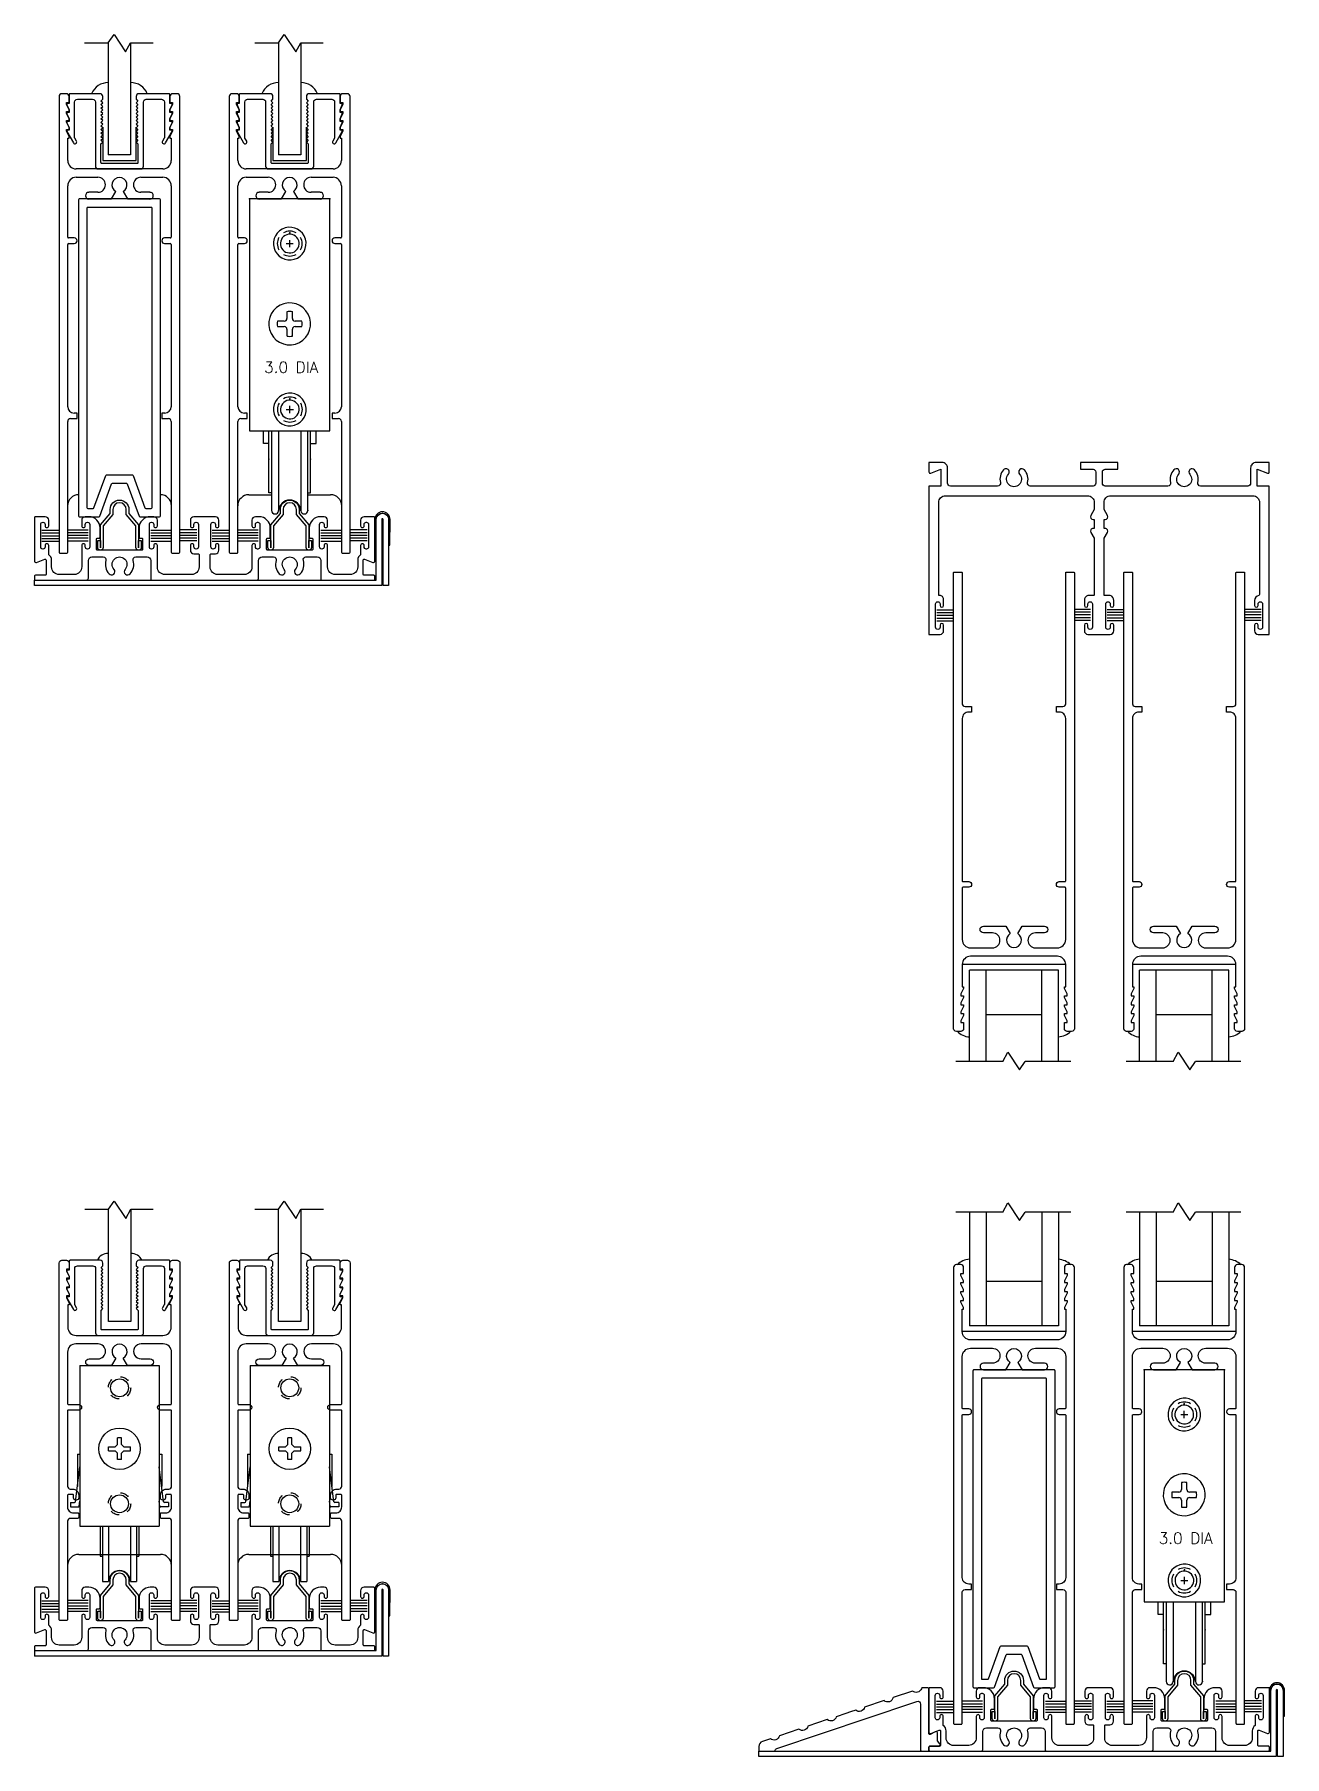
# Model space of a CAD drawing. Extents: x -31.7 to 55.9, y -31.6 to 29.
# Drawn here: x 8.81 to 22.83, y 9.65 to 28.96 of the extents above; entities that cross this region are included whole.
import ezdxf
from ezdxf.enums import TextEntityAlignment as Align

# ---------------------------------------------------------------- set-up
doc = ezdxf.new("R2010")
doc.units = 0
doc.header["$LTSCALE"] = 0.25
doc.header["$MEASUREMENT"] = 0
doc.linetypes.add('HIDDEN', pattern=[0.375, 0.25, -0.125])
doc.layers.get('0').update_dxf_attribs({"linetype": 'CONTINUOUS'})
for name, color, linetype in [('00', 7, 'CONTINUOUS'), ('FRAME', 1, 'CONTINUOUS'), ('GLASS', 7, 'CONTINUOUS'), ('GLASS-VINYL', 7, 'CONTINUOUS'), ('HEM COVER', 4, 'CONTINUOUS'), ('MISC', 7, 'CONTINUOUS'), ('RISER', 7, 'CONTINUOUS'), ('SASH', 5, 'CONTINUOUS'), ('SEAL', 7, 'CONTINUOUS'), ('SILL-PAN', 7, 'CONTINUOUS'), ('TEXT', 7, 'CONTINUOUS'), ('TRACK', 7, 'CONTINUOUS'), ('VENT', 5, 'CONTINUOUS')]:
    doc.layers.add(name, color=color, linetype=linetype)
doc.styles.get("Standard").update_dxf_attribs({"font": 'simplex.shx'})

# ---------------------------------------------------------------- blocks, each defined once
blk = doc.blocks.new('A$C70F46C86')
at = {"color": 7}
for p, q in [((0.1006, 0.3532), (0.1006, 0.2596)), ((0.1944, 0.3532), (0.1006, 0.3532)), ((0.1944, 0.2596), (0.1944, 0.3532)), ((0.1162, 0.0231), (0.1162, 0.3376)), ((0.1162, 0.3376), (0.1787, 0.3376)), ((0.1787, 0.0231), (0.1787, 0.3376))]:
    blk.add_line(p, q, dxfattribs=at)
blk.add_lwpolyline([(0.2452, 0.0231), (0.1787, 0.0231), (0.1628, 0), (0.1302, 0.0491), (0.1162, 0.0231), (0.0533, 0.0231)], dxfattribs=at)
for centre, start, end in [((0.1162, 0.1855), 202.4777, 270.0008), ((0.1787, 0.1855), 269.9992, 337.5223)]:
    blk.add_arc(centre, 0.0506, start, end, dxfattribs=at)
at = {"layer": 'SASH'}
blk.add_lwpolyline([(0.1006, 0.1816), (0.0956, 0.1866), (0.1006, 0.1916), (0.0956, 0.1966), (0.1006, 0.2016), (0.0956, 0.2066), (0.1006, 0.2116), (0.0956, 0.2166), (0.1006, 0.2216), (0.0956, 0.2266), (0.1006, 0.2316), (0.0956, 0.2366), (0.1006, 0.2416), (0.0956, 0.2466), (0.1006, 0.2516), (0.0956, 0.2566), (0.1006, 0.2616), (0.0956, 0.2666), (0.1006, 0.2716), (0.0956, 0.2766), (0.1006, 0.2816), (0.0956, 0.2866), (0.1006, 0.2916), (0.0956, 0.2966), (0.1006, 0.3016), (0.0956, 0.3066), (0.0956, 0.3589, -0.414214), (0.0981, 0.3614), (0.1969, 0.3614, -0.414214), (0.1994, 0.3589), (0.1994, 0.3066), (0.1944, 0.3016), (0.1994, 0.2966), (0.1944, 0.2916), (0.1994, 0.2866), (0.1944, 0.2816), (0.1994, 0.2766), (0.1944, 0.2716), (0.1994, 0.2666), (0.1944, 0.2616), (0.1994, 0.2566), (0.1944, 0.2516), (0.1994, 0.2466), (0.1944, 0.2416), (0.1994, 0.2366), (0.1944, 0.2316), (0.1994, 0.2266), (0.1944, 0.2216), (0.1994, 0.2166), (0.1944, 0.2116), (0.1994, 0.2066), (0.1944, 0.2016), (0.1994, 0.1966), (0.1944, 0.1916), (0.1994, 0.1866), (0.1944, 0.1816), (0.1944, 0.1739, 0.414214), (0.2021, 0.1661), (0.2862, 0.1661, 0.414214), (0.2887, 0.1686), (0.2887, 0.1936), (0.295, 0.1936), (0.295, 0.1974), (0.2887, 0.2111), (0.2887, 0.2186), (0.295, 0.2186), (0.295, 0.2224), (0.2887, 0.2361), (0.2887, 0.2436), (0.295, 0.2436), (0.295, 0.2474), (0.2887, 0.2611), (0.2887, 0.2686), (0.295, 0.2686), (0.295, 0.2724), (0.2767, 0.3041, 1), (0.268, 0.2991), (0.2729, 0.2906, -0.131652), (0.2732, 0.2894), (0.2732, 0.1894, -0.414214), (0.2655, 0.1816), (0.2226, 0.1816, -0.414214), (0.2149, 0.1894), (0.2149, 0.3691, 0.414214), (0.2071, 0.3769), (0.0879, 0.3769, 0.414214), (0.0801, 0.3691), (0.0801, 0.1894, -0.414214), (0.0724, 0.1816), (0.0295, 0.1816, -0.414214), (0.0217, 0.1894), (0.0217, 0.2894, -0.131652), (0.0221, 0.2906), (0.027, 0.2991, 1), (0.0183, 0.3041), (0, 0.2724), (0, 0.2686), (0.0062, 0.2686), (0.0062, 0.2611), (0, 0.2474), (0, 0.2436), (0.0062, 0.2436), (0.0062, 0.2361), (0, 0.2224), (0, 0.2186), (0.0062, 0.2186), (0.0062, 0.2111), (0, 0.1974), (0, 0.1936), (0.0062, 0.1936), (0.0062, 0.1686, 0.414214), (0.0087, 0.1661), (0.0929, 0.1661, 0.414214), (0.1006, 0.1739)], format="xyb", close=True, dxfattribs=at)
blk = doc.blocks.new('MAMMOTH B-RAIL')
at = {"color": 0}
for p, q in [((-0.596, 1.18), (-0.646, 1.18)), ((0.646, 1.18), (0.596, 1.18)), ((-0.677, 1.149), (-0.677, -3.96)), ((-0.595, 1.08), (-0.565, 1.08)), ((-0.595, 1.06), (-0.595, 1.08)), ((-0.565, 1), (-0.595, 1.06)), ((-0.595, 0.98), (-0.565, 0.98)), ((-0.595, 0.96), (-0.595, 0.98)), ((-0.565, 1.08), (-0.565, 1.149)), ((-0.565, 0.98), (-0.565, 1)), ((0.565, 1.149), (0.565, 1.08)), ((0.565, 1.08), (0.595, 1.08)), ((0.595, 1.06), (0.565, 1)), ((0.565, 1), (0.565, 0.98)), ((0.565, 0.98), (0.595, 0.98)), ((0.595, 1.08), (0.595, 1.06)), ((0.595, 0.98), (0.595, 0.96)), ((0.677, -3.96), (0.677, 1.149)), ((-0.565, 0.9), (-0.595, 0.96)), ((-0.595, 0.88), (-0.565, 0.88)), ((-0.595, 0.86), (-0.595, 0.88)), ((-0.565, 0.8), (-0.595, 0.86)), ((-0.595, 0.78), (-0.565, 0.78)), ((-0.595, 0.76), (-0.595, 0.78)), ((-0.565, 0.88), (-0.565, 0.9)), ((-0.565, 0.78), (-0.565, 0.8)), ((0.595, 0.96), (0.565, 0.9)), ((0.565, 0.9), (0.565, 0.88)), ((0.565, 0.88), (0.595, 0.88)), ((0.595, 0.86), (0.565, 0.8)), ((0.565, 0.8), (0.565, 0.78)), ((0.565, 0.78), (0.595, 0.78)), ((0.595, 0.88), (0.595, 0.86)), ((0.595, 0.78), (0.595, 0.76)), ((-0.565, 0.7), (-0.595, 0.76)), ((-0.58, 0.68), (-0.565, 0.68)), ((-0.58, 0.431), (-0.58, 0.68)), ((-0.565, 0.68), (-0.565, 0.7)), ((0.595, 0.76), (0.565, 0.7)), ((0.565, 0.7), (0.565, 0.68)), ((0.565, 0.68), (0.58, 0.68)), ((0.58, 0.68), (0.58, 0.431)), ((0.486, 0.337), (-0.486, 0.337)), ((-0.486, 0.243), (-0.241, 0.243)), ((0.241, 0.243), (0.486, 0.243)), ((-0.58, -0.427), (-0.58, 0.149)), ((-0.241, 0.075), (-0.342, 0.075)), ((-0.342, 0), (-0.09, 0)), ((-0.09, 0), (-0.042, 0.083)), ((0.042, 0.083), (0.09, 0)), ((0.09, 0), (0.342, 0)), ((0.342, 0.075), (0.241, 0.075)), ((0.58, 0.149), (0.58, -0.427)), ((-0.58, -2.328), (-0.58, -0.509)), ((-0.506, -0.437), (-0.57, -0.437)), ((-0.57, -0.499), (-0.506, -0.499)), ((0.57, -0.437), (0.506, -0.437)), ((0.506, -0.499), (0.57, -0.499)), ((0.58, -0.509), (0.58, -2.328)), ((-0.58, -3.96), (-0.58, -2.493)), ((-0.549, -2.462), (-0.475, -2.462)), ((-0.475, -2.4), (-0.508, -2.4)), ((-0.475, -2.462), (-0.475, -2.4)), ((0.475, -2.4), (0.475, -2.462)), ((0.508, -2.4), (0.475, -2.4)), ((0.475, -2.462), (0.549, -2.462)), ((0.58, -2.493), (0.58, -3.96)), ((-0.667, -3.97), (-0.59, -3.97)), ((0.59, -3.97), (0.667, -3.97))]:
    blk.add_line(p, q, dxfattribs=at)
for centre, radius, start, end in [((-0.646, 1.149), 0.031, 90, 180), ((-0.596, 1.149), 0.031, 0, 90), ((0.596, 1.149), 0.031, 90, 180), ((0.646, 1.149), 0.031, 360, 90), ((-0.486, 0.431), 0.094, 180, 270), ((0.486, 0.431), 0.094, 270, 0), ((-0.486, 0.149), 0.094, 90, 180), ((-0.241, 0.159), 0.084, 270, 90), ((0, 0.156), 0.084, 300, 240), ((0.241, 0.159), 0.084, 90, 270), ((0.486, 0.149), 0.094, 0, 90), ((-0.342, 0.037), 0.0375, 90, 270), ((0.342, 0.037), 0.0375, 270, 90), ((-0.57, -0.427), 0.01, 180, 270), ((-0.57, -0.509), 0.01, 90, 180), ((-0.506, -0.468), 0.031, 0, 90), ((-0.506, -0.468), 0.031, 270, 0), ((0.506, -0.468), 0.031, 90, 180), ((0.506, -0.468), 0.031, 180, 270), ((0.57, -0.427), 0.01, 270, 0), ((0.57, -0.509), 0.01, 360, 90), ((-0.508, -2.328), 0.072, 180, 270), ((-0.549, -2.493), 0.031, 90, 180), ((0.508, -2.328), 0.072, 270, 0), ((0.549, -2.493), 0.031, 0, 90), ((-0.667, -3.96), 0.01, 180, 270), ((-0.59, -3.96), 0.01, 270, 360), ((0.59, -3.96), 0.01, 180, 270), ((0.667, -3.96), 0.01, 270, 360)]:
    blk.add_arc(centre, radius, start, end, dxfattribs=at)
blk = doc.blocks.new('3742 2-track Sill')
blk.add_lwpolyline([(3.539, 0.052), (3.441, 0.052), (3.371, 0.052, -0.414214), (3.286, 0.137), (3.286, 0.324), (3.286, 0.378, 0.414214), (3.266, 0.398), (3.265, 0.398, 0.414214), (3.246, 0.379), (3.246, 0.363, -0.414214), (3.221, 0.338), (3.22, 0.338, -0.414214), (3.196, 0.363), (3.196, 0.614, -0.414214), (3.22, 0.638), (3.221, 0.638, -0.414214), (3.246, 0.614), (3.246, 0.598, 0.414214), (3.265, 0.578), (3.266, 0.578, 0.414214), (3.286, 0.598), (3.286, 0.66, 0.414214), (3.246, 0.7), (3.213, 0.7), (3.206, 0.7, 0.414214), (3.081, 0.575), (3.081, 0.47, 0.414214), (3.091, 0.46), (3.111, 0.46, -0.414214), (3.121, 0.45), (3.121, 0.335, -0.414214), (3.111, 0.325), (2.613, 0.325, -0.414214), (2.603, 0.335), (2.603, 0.45, -0.414214), (2.613, 0.46), (2.633, 0.46, 0.414214), (2.643, 0.47), (2.643, 0.575, 0.414214), (2.518, 0.7), (2.501, 0.7), (2.478, 0.7, 0.414214), (2.438, 0.66), (2.438, 0.598, 0.414214), (2.458, 0.578), (2.459, 0.578, 0.414214), (2.478, 0.598), (2.478, 0.614, -0.414214), (2.502, 0.638), (2.503, 0.638, -0.414214), (2.528, 0.614), (2.528, 0.363, -0.414214), (2.503, 0.338), (2.502, 0.338, -0.414214), (2.478, 0.363), (2.478, 0.379, 0.414214), (2.459, 0.398), (2.458, 0.398, 0.414214), (2.438, 0.378), (2.438, 0.324), (2.438, 0.14, -0.406851), (2.353, 0.052), (2.298, 0.052), (2.231, 0.052), (2.055, 0.052, -0.414214), (1.97, 0.137), (1.97, 0.175), (1.97, 0.274, -0.414214), (1.98, 0.284), (2.028, 0.284, 0.414214), (2.068, 0.324), (2.068, 0.378, 0.414214), (2.048, 0.398), (2.047, 0.398, 0.414214), (2.028, 0.379), (2.028, 0.363, -0.414214), (2.003, 0.338), (2.002, 0.338, -0.414214), (1.978, 0.363), (1.978, 0.614, -0.414214), (2.002, 0.638), (2.003, 0.638, -0.414214), (2.028, 0.614), (2.028, 0.598, 0.414214), (2.047, 0.578), (2.048, 0.578, 0.414214), (2.068, 0.598), (2.068, 0.66, 0.414214), (2.028, 0.7), (1.947, 0.7), (1.869, 0.7), (1.788, 0.7, 0.414214), (1.748, 0.66), (1.748, 0.598, 0.414214), (1.768, 0.578), (1.769, 0.578, 0.414214), (1.788, 0.598), (1.788, 0.614, -0.414214), (1.812, 0.638), (1.813, 0.638, -0.414214), (1.838, 0.614), (1.838, 0.363, -0.414214), (1.813, 0.338), (1.812, 0.338, -0.414214), (1.788, 0.363), (1.788, 0.379, 0.414214), (1.769, 0.398), (1.768, 0.398, 0.414214), (1.748, 0.378), (1.748, 0.324, 0.414214), (1.788, 0.284), (1.836, 0.284, -0.414214), (1.846, 0.274), (1.846, 0.175), (1.846, 0.137, -0.414214), (1.761, 0.052), (1.566, 0.052), (1.494, 0.052), (1.463, 0.052, -0.414214), (1.378, 0.137), (1.378, 0.324), (1.378, 0.378, 0.414214), (1.358, 0.398), (1.357, 0.398, 0.414214), (1.338, 0.379), (1.338, 0.363, -0.414214), (1.313, 0.338), (1.312, 0.338, -0.414214), (1.288, 0.363), (1.288, 0.614, -0.414214), (1.312, 0.638), (1.313, 0.638, -0.414214), (1.338, 0.614), (1.338, 0.598, 0.414214), (1.357, 0.578), (1.358, 0.578, 0.414214), (1.378, 0.598), (1.378, 0.66, 0.414214), (1.338, 0.7), (1.305, 0.7), (1.298, 0.7, 0.414214), (1.173, 0.575), (1.173, 0.47, 0.414214), (1.183, 0.46), (1.203, 0.46, -0.414214), (1.213, 0.45), (1.213, 0.335, -0.414214), (1.203, 0.325), (0.705, 0.325, -0.414214), (0.695, 0.335), (0.695, 0.45, -0.414214), (0.705, 0.46), (0.725, 0.46, 0.414214), (0.735, 0.47), (0.735, 0.575, 0.414214), (0.61, 0.7), (0.593, 0.7), (0.57, 0.7, 0.414214), (0.53, 0.66), (0.53, 0.598, 0.414214), (0.55, 0.578), (0.551, 0.578, 0.414214), (0.57, 0.598), (0.57, 0.614, -0.414214), (0.594, 0.638), (0.595, 0.638, -0.414214), (0.62, 0.614), (0.62, 0.363, -0.414214), (0.595, 0.338), (0.594, 0.338, -0.414214), (0.57, 0.363), (0.57, 0.379, 0.414214), (0.551, 0.398), (0.55, 0.398, 0.414214), (0.53, 0.378), (0.53, 0.324), (0.53, 0.14, -0.406851), (0.445, 0.052), (0.369, 0.052), (0.277, 0.052, -0.414214), (0.192, 0.137), (0.192, 0.215, 0.250492), (0.16, 0.275), (0.16, 0.378, 0.414214), (0.14, 0.398), (0.139, 0.398, 0.414214), (0.12, 0.379), (0.12, 0.363, -0.414214), (0.095, 0.338), (0.094, 0.338, -0.414214), (0.07, 0.363), (0.07, 0.614, -0.414214), (0.094, 0.638), (0.095, 0.638, -0.414214), (0.12, 0.614), (0.12, 0.598, 0.414214), (0.139, 0.578), (0.14, 0.578, 0.414214), (0.16, 0.598), (0.16, 0.66, 0.414214), (0.12, 0.7), (0.01, 0.7, 0.414214), (0, 0.69), (0, 0.292), (0, 0.202, 0.528549), (0.022, 0.188), (0.116, 0.225, -0.528549), (0.13, 0.215), (0.13, 0.054, -0.414214), (0.12, 0.044), (0.01, 0.044, 0.414214), (0, 0.034), (0, 0, 0.414214), (0.01, -0.01), (0.365, -0.01), (0.436, -0.01), (0.585, -0.01, 0.414214), (0.605, 0.01), (0.605, 0.21, -0.414214), (0.645, 0.25), (0.695, 0.25), (0.772, 0.25, -0.499657), (0.801, 0.21, 0.259642), (0.836, 0.06, 1), (0.892, 0.11, -2.247229), (1.016, 0.11, 1), (1.072, 0.06, 0.259642), (1.107, 0.21, -0.499657), (1.136, 0.25), (1.204, 0.25), (1.263, 0.25, -0.414214), (1.303, 0.21), (1.303, 0, 0.414214), (1.313, -0.01), (1.467, -0.01), (1.503, -0.01), (2.298, -0.01), (2.344, -0.01), (2.493, -0.01, 0.414214), (2.513, 0.01), (2.513, 0.21, -0.414214), (2.553, 0.25), (2.603, 0.25), (2.68, 0.25, -0.499657), (2.709, 0.21, 0.259642), (2.744, 0.06, 1), (2.8, 0.11, -2.247229), (2.924, 0.11, 1), (2.98, 0.06, 0.259642), (3.015, 0.21, -0.499657), (3.044, 0.25), (3.112, 0.25), (3.171, 0.25, -0.414214), (3.211, 0.21), (3.211, 0, 0.414214), (3.221, -0.01), (3.375, -0.01), (3.471, -0.01), (3.806, -0.01, 0.414214), (3.816, 0), (3.816, 0.034, 0.414214), (3.806, 0.044), (3.696, 0.044, -0.414214), (3.686, 0.054), (3.686, 0.215, -0.528549), (3.7, 0.225), (3.794, 0.188, 0.528549), (3.816, 0.202), (3.816, 0.292), (3.816, 0.69, 0.414214), (3.806, 0.7), (3.696, 0.7, 0.414214), (3.656, 0.66), (3.656, 0.598, 0.414214), (3.675, 0.578), (3.676, 0.578, 0.414214), (3.696, 0.598), (3.696, 0.614, -0.414214), (3.72, 0.638), (3.721, 0.638, -0.414214), (3.746, 0.614), (3.746, 0.363, -0.414214), (3.721, 0.338), (3.72, 0.338, -0.414214), (3.696, 0.363), (3.696, 0.379, 0.414214), (3.676, 0.398), (3.676, 0.398, 0.414214), (3.656, 0.378), (3.656, 0.275, 0.250492), (3.624, 0.215), (3.624, 0.137, -0.414214)], format="xyb", close=True)
blk = doc.blocks.new('FW1020 STD SILL')
blk.add_lwpolyline([(0.075, 0.457, 1), (-0.075, 0.457), (-0.075, 0.402), (-0.184, 0.272), (-0.184, 0.03, -1), (-0.244, 0.03), (-0.244, 0.109), (-0.214, 0.109), (-0.214, 0.027), (-0.214, 0.283), (-0.105, 0.413), (-0.105, 0.457, -1), (0.105, 0.457), (0.105, 0.413), (0.214, 0.283), (0.214, 0.027), (0.214, 0.109), (0.244, 0.109), (0.244, 0.03, -1), (0.184, 0.03), (0.184, 0.272), (0.075, 0.402)], format="xyb", close=True)
blk = doc.blocks.new('2-track head')
blk.add_lwpolyline([(1.983, -0.752), (1.983, -0.491, -1), (2.033, -0.491), (2.033, -0.509, 1), (2.073, -0.509), (2.073, -0.452, 0.348676), (2.033, -0.398), (1.973, -0.398, -0.414214), (1.963, -0.388), (1.963, 0.245), (2.001, 0.31, 0.57735), (1.975, 0.356), (1.963, 0.356), (1.963, 0.455), (1.975, 0.455, 0.57735), (2.001, 0.5), (1.963, 0.566), (1.963, 0.646, -0.414214), (2.038, 0.721), (3.631, 0.721, -0.414214), (3.706, 0.646), (3.706, -0.386, -0.373445), (3.697, -0.396, 0.383001), (3.651, -0.452), (3.651, -0.509, 1), (3.691, -0.509), (3.691, -0.491, -1), (3.741, -0.491), (3.741, -0.752, -1), (3.691, -0.752), (3.691, -0.729, 1), (3.651, -0.729), (3.651, -0.791, 0.414214), (3.691, -0.832), (3.816, -0.832), (3.816, 0.831), (3.681, 0.831), (3.681, 1.019), (3.794, 0.975, 0.528549), (3.816, 0.99), (3.816, 1.094), (3.668, 1.094, 0.414214), (3.606, 1.032), (3.606, 0.862, -0.414214), (3.575, 0.831), (3.045, 0.831, -0.485225), (3.015, 0.87, 0.248879), (2.978, 1.012, 1), (2.924, 0.963, -2.265582), (2.8, 0.963, 1), (2.746, 1.012, 0.248879), (2.709, 0.87, -0.485225), (2.679, 0.831), (1.976, 0.831, -0.414214), (1.945, 0.862), (1.945, 0.988, -0.414214), (1.976, 1.019), (2.118, 1.019), (2.118, 1.094), (1.698, 1.094), (1.698, 1.019), (1.84, 1.019, -0.414214), (1.871, 0.988), (1.871, 0.862, -0.414214), (1.84, 0.831), (1.137, 0.831, -0.485225), (1.107, 0.87, 0.248879), (1.07, 1.012, 1), (1.016, 0.963, -2.265582), (0.892, 0.963, 1), (0.838, 1.012, 0.248879), (0.801, 0.87, -0.485225), (0.771, 0.831), (0.241, 0.831, -0.414214), (0.21, 0.862), (0.21, 1.032, 0.414214), (0.148, 1.094), (0, 1.094), (0, 0.99, 0.528549), (0.022, 0.975), (0.135, 1.019), (0.135, 0.831), (0, 0.831), (0, -0.832), (0.125, -0.832, 0.414214), (0.165, -0.791), (0.165, -0.729, 1), (0.125, -0.729), (0.125, -0.752, -1), (0.075, -0.752), (0.075, -0.491, -1), (0.125, -0.491), (0.125, -0.509, 1), (0.165, -0.509), (0.165, -0.438, 0.443866), (0.121, -0.398, -0.443866), (0.11, -0.388), (0.11, 0.646, -0.414214), (0.185, 0.721), (1.778, 0.721, -0.414214), (1.853, 0.646), (1.853, 0.566), (1.815, 0.5, 0.57735), (1.841, 0.455), (1.853, 0.455), (1.853, 0.356), (1.841, 0.356, 0.57735), (1.815, 0.31), (1.853, 0.245), (1.853, -0.388, -0.414214), (1.843, -0.398), (1.783, -0.398, 0.348676), (1.743, -0.452), (1.743, -0.509, 1), (1.783, -0.509), (1.783, -0.491, -1), (1.833, -0.491), (1.833, -0.752, -1), (1.783, -0.752), (1.783, -0.729, 1), (1.743, -0.729), (1.743, -0.791, 0.414214), (1.783, -0.832), (1.908, -0.832), (2.033, -0.832, 0.414214), (2.073, -0.791), (2.073, -0.729, 1), (2.033, -0.729), (2.033, -0.752, -1)], format="xyb", close=True)
blk = doc.blocks.new('3027 MAMMOTH B-RAIL')
at = {"color": 0}
blk.add_lwpolyline([(0.475, -0.624, 0.414214), (0.506, -0.655), (0.57, -0.655, -0.414214), (0.58, -0.665), (0.58, -2.484, -0.414214), (0.508, -2.556), (0.475, -2.556), (0.475, -2.618), (0.549, -2.618, -0.414214), (0.58, -2.649), (0.58, -4.116, 0.414214), (0.59, -4.126), (0.667, -4.126, 0.414214), (0.677, -4.116), (0.677, 0.993, 0.414214), (0.646, 1.024), (0.596, 1.024, 0.414214), (0.565, 0.993), (0.565, 0.924), (0.595, 0.924), (0.595, 0.904), (0.565, 0.844), (0.565, 0.824), (0.595, 0.824), (0.595, 0.804), (0.565, 0.744), (0.565, 0.724), (0.595, 0.724), (0.595, 0.704), (0.565, 0.644), (0.565, 0.624), (0.595, 0.624), (0.595, 0.604), (0.565, 0.544), (0.565, 0.524), (0.58, 0.524), (0.58, 0.275, -0.414214), (0.486, 0.181), (-0.486, 0.181, -0.414214), (-0.58, 0.275), (-0.58, 0.524), (-0.565, 0.524), (-0.565, 0.544), (-0.595, 0.604), (-0.595, 0.624), (-0.565, 0.624), (-0.565, 0.644), (-0.595, 0.704), (-0.595, 0.724), (-0.565, 0.724), (-0.565, 0.744), (-0.595, 0.804), (-0.595, 0.824), (-0.565, 0.824), (-0.565, 0.844), (-0.595, 0.904), (-0.595, 0.924), (-0.565, 0.924), (-0.565, 0.993, 0.414214), (-0.596, 1.024), (-0.646, 1.024, 0.414214), (-0.677, 0.993), (-0.677, -4.116, 0.414214), (-0.667, -4.126), (-0.59, -4.126, 0.414214), (-0.58, -4.116), (-0.58, -2.649, -0.414214), (-0.549, -2.618), (-0.475, -2.618), (-0.475, -2.556), (-0.508, -2.556, -0.414214), (-0.58, -2.484), (-0.58, -0.665, -0.414214), (-0.57, -0.655), (-0.506, -0.655, 0.414214), (-0.475, -0.624, 0.414214), (-0.506, -0.593), (-0.57, -0.593, -0.414214), (-0.58, -0.583), (-0.58, -0.007, -0.414214), (-0.486, 0.087), (-0.241, 0.087, -1), (-0.241, -0.081), (-0.343, -0.081, 1), (-0.343, -0.156), (-0.09, -0.156), (-0.042, -0.073, -3.732051), (0.042, -0.073), (0.09, -0.156), (0.342, -0.156, 1), (0.342, -0.081), (0.241, -0.081, -1), (0.241, 0.087), (0.486, 0.087, -0.414214), (0.58, -0.007), (0.58, -0.583, -0.414214), (0.57, -0.593), (0.506, -0.593, 0.414214)], format="xyb", close=True, dxfattribs=at)
blk = doc.blocks.new('Roller Assy 3p0 Dia - Side(EX)')
at = {"color": 7}
for p, q in [((-0.45, 0), (-0.45, -2.6)), ((0.45, 0), (-0.45, 0)), ((0.45, -2.6), (0.45, 0)), ((-0.03, -1.263), (-0.03, -1.34)), ((0.03, -1.34), (0.03, -1.263)), ((-0.06, -1.37), (-0.137, -1.37)), ((-0.137, -1.43), (-0.06, -1.43)), ((-0.03, -1.46), (-0.03, -1.537)), ((0.03, -1.537), (0.03, -1.46)), ((0.137, -1.37), (0.06, -1.37)), ((0.06, -1.43), (0.137, -1.43)), ((-0.45, -2.6), (0.45, -2.6)), ((-0.293, -2.74), (-0.293, -2.6)), ((0.297, -2.74), (0.297, -2.6)), ((-0.231, -2.74), (-0.293, -2.74)), ((0.235, -2.74), (0.297, -2.74))]:
    blk.add_line(p, q, dxfattribs=at)
at = {"linetype": 'Continuous'}
for p, q in [((-0.039, -0.5), (0.041, -0.5)), ((0.001, -0.54), (0.001, -0.46)), ((-0.038, -2.36), (0.042, -2.36)), ((0.002, -2.4), (0.002, -2.32))]:
    blk.add_line(p, q, dxfattribs=at)
for p, q in [((-0.233, -3.294), (-0.233, -2.6)), ((-0.202, -2.6), (-0.202, -3.492)), ((-0.124, -2.6), (-0.124, -3.494)), ((0.126, -2.6), (0.126, -3.494)), ((0.204, -3.492), (0.204, -2.6)), ((0.235, -3.294), (0.235, -2.6)), ((-0.202, -3.294), (-0.233, -3.294)), ((0.204, -3.294), (0.235, -3.294))]:
    blk.add_line(p, q)
at = {"color": 7}
for centre, radius, start, end in [((0.001, -0.5), 0.183, 106.169, 106.1378), ((0.001, -0.5), 0.105, 131.0231, 130.9828), ((0, -1.4), 0.235, 117.4668, 117.4309), ((-0.06, -1.34), 0.03, 270, 0), ((0, -1.4), 0.14, 77.6505, 102.3495), ((0.06, -1.34), 0.03, 180, 270), ((0, -1.4), 0.14, 167.6505, 192.3495), ((-0.06, -1.46), 0.03, 0, 90), ((0, -1.4), 0.14, 257.6505, 282.3495), ((0.06, -1.46), 0.03, 90, 180), ((0, -1.4), 0.14, 347.6505, 12.3495), ((0.002, -2.36), 0.183, 106.169, 106.1378), ((0.002, -2.36), 0.105, 131.0231, 130.9828)]:
    blk.add_arc(centre, radius, start, end, dxfattribs=at)
at = {"color": 7, "linetype": 'Continuous'}
for centre, start, end in [((0.001, -0.5), 60, 120), ((0.001, -0.5), 150, 210), ((0.001, -0.5), 330, 30), ((0.001, -0.5), 240, 300), ((0.002, -2.36), 150, 210), ((0.002, -2.36), 60, 120), ((0.002, -2.36), 330, 30), ((0.002, -2.36), 240, 300)]:
    blk.add_arc(centre, 0.14, start, end, dxfattribs=at)
for centre, radius, start, end in [((0.001, -3.5), 0.125, 2.8293, 177.1707), ((-0.163, -3.492), 0.0391, 180, 357.1707), ((0.165, -3.492), 0.0391, 182.8293, 0)]:
    blk.add_arc(centre, radius, start, end)
at = {"color": 7, "linetype": 'ByBlock'}
for p in [(-0.45, 0), (0.45, 0), (0.001, -0.38), (0.002, -2.24)]:
    blk.add_point(p, dxfattribs=at)
at = {"color": 0, "linetype": 'ByBlock'}
for p in [(-0.45, 0), (-0.45, 0), (0.45, 0), (0.45, 0), (-0.233, -2.915), (0.235, -2.915), (0.001, -3.375), (-0.124, -3.494), (0.204, -3.492)]:
    blk.add_point(p, dxfattribs=at)
blk.add_text('3.0 DIA', height=0.125).set_placement((0.017, -1.949), align=Align.CENTER)
blk = doc.blocks.new('3762 Mammoth Setting Block')
for points in [[(0.079, -3.187, -0.315299), (0.088, -3.194), (0.22, -3.555, 0.315299), (0.229, -3.562), (0.45, -3.562, 0.414214), (0.46, -3.552), (0.46, -0.01, 0.414214), (0.45, 0), (-0.45, 0, 0.414214), (-0.46, -0.01), (-0.46, -3.552, 0.414214), (-0.45, -3.562), (-0.229, -3.562, 0.315299), (-0.22, -3.555), (-0.088, -3.194, -0.315299), (-0.079, -3.187)], [(0.144, -3.093, -0.315299), (0.154, -3.1), (0.285, -3.461, 0.315299), (0.295, -3.468), (0.356, -3.468, 0.414214), (0.366, -3.458), (0.366, -0.104, 0.414214), (0.356, -0.094), (-0.356, -0.094, 0.414214), (-0.366, -0.104), (-0.366, -3.458, 0.414214), (-0.356, -3.468), (-0.295, -3.468, 0.315299), (-0.285, -3.461), (-0.154, -3.1, -0.315299), (-0.144, -3.093)]]:
    blk.add_lwpolyline(points, format="xyb", close=True)
blk = doc.blocks.new('3752 RISER')
at = {"color": 1}
blk.add_lwpolyline([(0.122, -0.364), (0.095, -0.328), (0.095, -0.241, 0.57735), (0.071, -0.227), (0.015, -0.259, -0.57735), (0, -0.25), (0, 0.25, 0.414214), (-0.016, 0.266), (-0.07, 0.266, 0.321849), (-0.085, 0.255, -0.530341), (-0.184, 0.228), (-0.402, 0.155, -0.564933), (-0.503, 0.121), (-0.721, 0.048, -0.564933), (-0.821, 0.014), (-0.88, -0.005), (-0.933, -0.023), (-1.039, -0.059, -0.564933), (-1.14, -0.092), (-1.358, -0.165, -0.564933), (-1.459, -0.199), (-1.676, -0.272, -0.564933), (-1.777, -0.306), (-1.866, -0.336, 0.322343), (-1.908, -0.394), (-1.908, -0.444), (-1.727, -0.444, -0.324941), (-1.706, -0.414), (-0.17, 0.101), (-0.135, 0.113, -0.512467), (-0.094, 0.083), (-0.094, -0.386), (-0.094, -0.434, 0.414214), (-0.084, -0.444), (-0.01, -0.444, 0.414214), (0, -0.434), (0, -0.4, -0.414214), (0.01, -0.39), (0.109, -0.39, 0.614986)], format="xyb", close=True, dxfattribs=at)
blk = doc.blocks.new('3709 B-RAIL')
blk.add_line((-0.458, -2.273), (0.458, -2.273))
blk.add_lwpolyline([(0.489, 0.087), (0.242, 0.087, 1.000001), (0.242, -0.081), (0.343, -0.081, -1), (0.343, -0.156), (0.09, -0.156), (0.042, -0.073, 0.767327), (0, 0.084, 0.767327), (-0.042, -0.073), (-0.09, -0.156), (-0.342, -0.156, -1), (-0.342, -0.081), (-0.241, -0.081, 0.999999), (-0.241, 0.087), (-0.489, 0.087, 0.414214), (-0.583, -0.007), (-0.583, -0.583, 0.414214), (-0.573, -0.593), (-0.456, -0.593, -1), (-0.456, -0.655), (-0.573, -0.655, 0.414214), (-0.583, -0.665), (-0.583, -1.441), (-0.583, -1.485), (-0.583, -1.509, 0.414214), (-0.552, -1.54), (-0.525, -1.54, -0.414214), (-0.458, -1.607), (-0.458, -1.639, -0.414214), (-0.484, -1.665), (-0.489, -1.665, -0.414214), (-0.515, -1.639), (-0.515, -1.612, 0.414214), (-0.525, -1.602), (-0.573, -1.602, 0.414214), (-0.583, -1.612), (-0.583, -1.74, 0.414214), (-0.516, -1.807), (-0.477, -1.807), (-0.468, -1.807, -0.414214), (-0.458, -1.817), (-0.458, -1.859, -0.414214), (-0.468, -1.869), (-0.552, -1.869, 0.414214), (-0.583, -1.9), (-0.583, -1.917), (-0.583, -1.967), (-0.583, -3.003, -0.414214), (-0.593, -3.013), (-0.667, -3.013, -0.414214), (-0.677, -3.003), (-0.677, 0.993, -0.414214), (-0.646, 1.024), (-0.595, 1.024, -0.414214), (-0.565, 0.994), (-0.565, 0.924), (-0.595, 0.924), (-0.595, 0.904), (-0.565, 0.844), (-0.565, 0.824), (-0.595, 0.824), (-0.595, 0.804), (-0.565, 0.744), (-0.565, 0.724), (-0.595, 0.724), (-0.595, 0.704), (-0.565, 0.644), (-0.565, 0.624), (-0.595, 0.624), (-0.595, 0.604), (-0.565, 0.544), (-0.565, 0.524), (-0.58, 0.524), (-0.58, 0.275, 0.414214), (-0.486, 0.181), (0, 0.181), (0.486, 0.181, 0.414214), (0.58, 0.275), (0.58, 0.524), (0.565, 0.524), (0.565, 0.544), (0.595, 0.604), (0.595, 0.624), (0.565, 0.624), (0.565, 0.644), (0.595, 0.704), (0.595, 0.724), (0.565, 0.724), (0.565, 0.744), (0.595, 0.804), (0.595, 0.824), (0.565, 0.824), (0.565, 0.844), (0.595, 0.904), (0.595, 0.924), (0.565, 0.924), (0.565, 0.994, -0.414214), (0.595, 1.024), (0.646, 1.024, -0.414214), (0.677, 0.993), (0.677, -3.003, -0.414214), (0.667, -3.013), (0.593, -3.013, -0.414214), (0.583, -3.003), (0.583, -1.9, 0.414214), (0.552, -1.869), (0.468, -1.869, -0.414214), (0.458, -1.859), (0.458, -1.817, -0.414214), (0.468, -1.807), (0.477, -1.807), (0.516, -1.807, 0.414214), (0.583, -1.74), (0.583, -1.612, 0.414214), (0.573, -1.602), (0.525, -1.602, 0.414214), (0.515, -1.612), (0.515, -1.639, -0.414214), (0.489, -1.665), (0.484, -1.665, -0.414214), (0.458, -1.639), (0.458, -1.607, -0.414214), (0.525, -1.54), (0.552, -1.54, 0.414214), (0.583, -1.509), (0.583, -0.665, 0.414214), (0.573, -0.655), (0.456, -0.655, -1), (0.456, -0.593), (0.573, -0.593, 0.414214), (0.583, -0.583), (0.583, -0.007, 0.414214)], format="xyb", close=True)
for centre, start, end in [((-0.458, -2.398), 90, 180), ((0.458, -2.398), 0, 90)]:
    blk.add_arc(centre, 0.125, start, end)
blk = doc.blocks.new('STD ROLLER(1070SERIES)_FW-1040')
for p, q in [((-0.445, 2.299), (-0.445, 0.499)), ((-0.445, 2.299), (0.445, 2.299)), ((0.445, 2.299), (0.445, 0.499)), ((-0.123, 1.389), (-0.048, 1.389)), ((-0.123, 1.344), (-0.123, 1.389)), ((-0.048, 1.389), (-0.022, 1.414)), ((-0.022, 1.414), (-0.022, 1.489)), ((0.022, 1.489), (-0.022, 1.489)), ((0.022, 1.414), (0.022, 1.489)), ((0.048, 1.389), (0.022, 1.414)), ((0.048, 1.389), (0.123, 1.389)), ((0.123, 1.344), (0.123, 1.389)), ((-0.494, 0.772), (-0.445, 1.164)), ((-0.472, 1.306), (-0.472, 0.944)), ((-0.123, 1.344), (-0.048, 1.344)), ((-0.022, 1.318), (-0.048, 1.344)), ((-0.022, 1.244), (-0.022, 1.318)), ((0.022, 1.244), (-0.022, 1.244)), ((0.022, 1.318), (0.048, 1.344)), ((0.022, 1.244), (0.022, 1.318)), ((0.048, 1.344), (0.123, 1.344)), ((0.494, 0.772), (0.445, 1.164)), ((0.473, 1.306), (0.473, 0.944)), ((-0.452, 0.722), (-0.445, 0.777)), ((0.452, 0.722), (0.445, 0.777)), ((-0.55, 0.764), (-0.55, 0.714)), ((-0.55, 0.764), (-0.504, 0.764)), ((-0.55, 0.714), (-0.462, 0.714)), ((0.55, 0.714), (0.462, 0.714)), ((0.55, 0.764), (0.504, 0.764)), ((0.55, 0.764), (0.55, 0.714)), ((-0.445, 0.499), (0.445, 0.499)), ((-0.217, 0.499), (-0.217, 0.162)), ((-0.19, 0.499), (-0.19, -0.122)), ((-0.122, 0.499), (-0.122, -0.122)), ((0.122, 0.499), (0.122, -0.122)), ((0.19, 0.499), (0.19, -0.122)), ((0.217, 0.499), (0.217, 0.162)), ((-0.217, 0.162), (-0.19, 0.162)), ((0.19, 0.162), (0.217, 0.162)), ((-0.19, -0.122), (-0.122, -0.122)), ((0.122, -0.122), (0.19, -0.122))]:
    blk.add_line(p, q)
at = {"color": 7}
for p, q in [((-0.472, 1.306), (-0.445, 1.306)), ((0.445, 1.306), (0.473, 1.306))]:
    blk.add_line(p, q, dxfattribs=at)
at = {"linetype": 'HIDDEN'}
for centre in [(0, 2.049), (0, 0.749)]:
    blk.add_circle(centre, 0.125, dxfattribs=at)
for centre, radius in [((0, 2.049), 0.1), ((0, 1.366), 0.232), ((0, 0.749), 0.1)]:
    blk.add_circle(centre, radius)
for centre, radius, start, end in [((-0.504, 0.774), 0.01, 270, 352.875), ((0.504, 0.774), 0.01, 187.125, 270), ((-0.462, 0.724), 0.01, 270, 352.875), ((0.462, 0.724), 0.01, 187.125, 270), ((0, -0.122), 0.122, 0, 180)]:
    blk.add_arc(centre, radius, start, end)
blk = doc.blocks.new('3013 SGD')
blk.add_lwpolyline([(-0.188, 0.781), (-0.207, 0.761), (-0.188, 0.741), (-0.207, 0.721), (-0.188, 0.701), (-0.207, 0.681), (-0.188, 0.661), (-0.207, 0.641), (-0.188, 0.621), (-0.207, 0.601), (-0.188, 0.581), (-0.207, 0.561), (-0.188, 0.541), (-0.207, 0.521), (-0.188, 0.501), (-0.207, 0.481), (-0.188, 0.461), (-0.207, 0.441), (-0.188, 0.421), (-0.207, 0.401), (-0.188, 0.381), (-0.207, 0.361), (-0.188, 0.341), (-0.207, 0.321), (-0.188, 0.301), (-0.207, 0.281), (-0.207, 0.072, 0.414214), (-0.197, 0.062), (0.197, 0.062, 0.414214), (0.207, 0.072), (0.207, 0.281), (0.188, 0.301), (0.207, 0.321), (0.188, 0.341), (0.207, 0.361), (0.188, 0.381), (0.207, 0.401), (0.188, 0.421), (0.207, 0.441), (0.188, 0.461), (0.207, 0.481), (0.188, 0.501), (0.207, 0.521), (0.188, 0.541), (0.207, 0.561), (0.188, 0.581), (0.207, 0.601), (0.188, 0.621), (0.207, 0.641), (0.188, 0.661), (0.207, 0.681), (0.188, 0.701), (0.207, 0.721), (0.188, 0.741), (0.207, 0.761), (0.188, 0.781), (0.188, 0.812, -0.414214), (0.218, 0.843), (0.555, 0.843, -0.414214), (0.565, 0.833), (0.565, 0.733), (0.59, 0.733), (0.59, 0.718), (0.565, 0.663), (0.565, 0.633), (0.59, 0.633), (0.59, 0.618), (0.565, 0.563), (0.565, 0.533), (0.59, 0.533), (0.59, 0.518), (0.565, 0.463), (0.565, 0.433), (0.59, 0.433), (0.59, 0.418), (0.517, 0.291, -1), (0.482, 0.311), (0.502, 0.345, 0.131652), (0.503, 0.35), (0.503, 0.75, 0.414214), (0.472, 0.781), (0.3, 0.781, 0.414214), (0.269, 0.75), (0.269, 0.031, -0.414214), (0.239, 0), (-0.239, 0, -0.414214), (-0.269, 0.031), (-0.269, 0.75, 0.414214), (-0.3, 0.781), (-0.472, 0.781, 0.414214), (-0.503, 0.75), (-0.503, 0.35, 0.131652), (-0.502, 0.345), (-0.482, 0.311, -1), (-0.517, 0.291), (-0.59, 0.418), (-0.59, 0.433), (-0.565, 0.433), (-0.565, 0.463), (-0.59, 0.518), (-0.59, 0.533), (-0.565, 0.533), (-0.565, 0.563), (-0.59, 0.618), (-0.59, 0.633), (-0.565, 0.633), (-0.565, 0.663), (-0.59, 0.718), (-0.59, 0.733), (-0.565, 0.733), (-0.565, 0.833, -0.414214), (-0.555, 0.843), (-0.218, 0.843, -0.414214), (-0.188, 0.812)], format="xyb", close=True)
blk = doc.blocks.new('*U154')
at = {"layer": 'GLASS'}
for p, q in [((0.471, -0.572), (0.471, 0.687)), ((0.471, 0.687), (0.721, 0.687)), ((0.721, 0.687), (0.721, -0.572))]:
    blk.add_line(p, q, dxfattribs=at)
for centre, start, end in [((0.458, 0.045), 201.7735, 275.9958), ((0.734, 0.045), 264.0042, 338.2265)]:
    blk.add_arc(centre, 0.12, start, end, dxfattribs=at)
at = {"layer": 'VENT', "xscale": -1, "rotation": 180}
blk.add_blockref('3013 SGD', (0.596, 0.843), dxfattribs=at)

msp = doc.modelspace()

# ---------------------------------------------------------------- linework, layer by layer
at = {"color": 7}
for points in [[(9.37669, 15.78977), (9.64253, 15.78977), (9.7062, 15.88203), (9.83672, 15.6855), (9.89253, 15.78977), (10.14449, 15.78977)], [(11.28469, 15.78977), (11.55053, 15.78977), (11.6142, 15.88203), (11.74472, 15.6855), (11.80053, 15.78977), (12.05249, 15.78977)]]:
    msp.add_lwpolyline(points, dxfattribs=at)
at = {"layer": 'GLASS-VINYL'}
for p, q in [((20.37384, 18.53273), (19.21385, 18.53273)), ((22.28184, 18.53273), (21.12185, 18.53273)), ((20.29381, 18.47033), (19.29381, 18.47033)), ((19.29381, 17.44519), (19.29381, 18.47033)), ((19.48131, 17.44519), (19.48131, 18.47033)), ((20.10631, 17.44519), (20.10631, 18.47033)), ((20.29381, 17.44519), (20.29381, 18.47033)), ((21.20181, 17.44519), (21.20181, 18.47033)), ((22.20181, 18.47033), (21.20181, 18.47033)), ((21.38931, 17.44519), (21.38931, 18.47033)), ((22.01431, 17.44519), (22.01431, 18.47033)), ((22.20181, 17.44519), (22.20181, 18.47033)), ((20.10631, 17.97016), (19.48131, 17.97016)), ((22.01431, 17.97016), (21.38931, 17.97016)), ((19.66885, 17.44519), (19.14233, 17.44519)), ((19.66885, 17.44519), (19.72466, 17.54946)), ((19.72466, 17.54946), (19.85517, 17.35293)), ((19.85517, 17.35293), (19.91885, 17.44519)), ((20.4292, 17.44519), (19.91885, 17.44519)), ((21.57685, 17.44519), (21.05033, 17.44519)), ((21.57685, 17.44519), (21.63266, 17.54946)), ((21.63266, 17.54946), (21.76317, 17.35293)), ((21.76317, 17.35293), (21.82685, 17.44519)), ((22.3372, 17.44519), (21.82685, 17.44519)), ((19.66885, 15.75607), (19.72466, 15.86033)), ((19.72466, 15.86033), (19.85517, 15.66381)), ((21.57685, 15.75607), (21.63266, 15.86033)), ((21.63266, 15.86033), (21.76317, 15.66381)), ((19.66885, 15.75607), (19.14233, 15.75607)), ((19.29381, 15.75607), (19.29381, 14.48093)), ((19.48131, 15.75607), (19.48131, 14.48093)), ((19.85517, 15.66381), (19.91885, 15.75607)), ((20.4292, 15.75607), (19.91885, 15.75607)), ((20.10631, 15.75607), (20.10631, 14.48093)), ((20.29381, 15.75607), (20.29381, 14.48093)), ((21.57685, 15.75607), (21.05033, 15.75607)), ((21.20181, 15.75607), (21.20181, 14.48093)), ((21.38931, 15.75607), (21.38931, 14.48093)), ((21.76317, 15.66381), (21.82685, 15.75607)), ((22.3372, 15.75607), (21.82685, 15.75607)), ((22.01431, 15.75607), (22.01431, 14.48093)), ((22.20181, 15.75607), (22.20181, 14.48093)), ((20.10631, 14.9811), (19.48131, 14.9811)), ((22.01431, 14.9811), (21.38931, 14.9811)), ((20.29381, 14.48093), (19.29381, 14.48093)), ((22.20181, 14.48093), (21.20181, 14.48093)), ((20.37384, 14.41853), (19.21385, 14.41853)), ((22.28184, 14.41853), (21.12185, 14.41853))]:
    msp.add_line(p, q, dxfattribs=at)
for centre, start, end in [((19.31216, 17.93869), 224.935627, 265.182257), ((20.2775, 17.94079), 274.280755, 314.252642), ((21.22016, 17.93869), 224.935627, 265.182257), ((22.1855, 17.94079), 274.280755, 314.252642), ((19.31216, 15.01257), 94.817743, 135.064373), ((20.2775, 15.01047), 45.747358, 85.719245), ((21.22016, 15.01257), 94.817743, 135.064373), ((22.1855, 15.01047), 45.747358, 85.719245)]:
    msp.add_arc(centre, 0.2185, start, end, dxfattribs=at)
at = {"layer": 'HEM COVER'}
for points in [[(12.62967, 23.52255), (12.63017, 23.23255), (12.64517, 23.23255), (12.64467, 23.52255, -1), (12.78467, 23.52255), (12.78417, 23.23255), (12.79917, 23.23255), (12.79967, 23.52255, 1)], [(12.62967, 11.52255), (12.63017, 11.23255), (12.64517, 11.23255), (12.64467, 11.52255, -1), (12.78467, 11.52255), (12.78417, 11.23255), (12.79917, 11.23255), (12.79967, 11.52255, 1)], [(22.65682, 10.39703), (22.65732, 10.10703), (22.67232, 10.10703), (22.67182, 10.39703, -1), (22.81182, 10.39703), (22.81132, 10.10703), (22.82632, 10.10703), (22.82682, 10.39703, 1)]]:
    msp.add_lwpolyline(points, format="xyb", close=True, dxfattribs=at)
at = {"layer": 'MISC'}
msp.add_line((22.73432, 9.65453), (16.93282, 9.65453), dxfattribs=at)
at = {"layer": 'SASH'}
for p, q in [((11.21757, 23.79887), (11.47257, 23.79887)), ((11.87857, 23.79887), (12.13357, 23.79887))]:
    msp.add_line(p, q, dxfattribs=at)
for centre, start, end in [((9.30957, 23.67387), 90, 180), ((10.22557, 23.67387), 0, 90), ((11.21757, 23.67387), 90, 180), ((12.13357, 23.67387), 0, 90)]:
    msp.add_arc(centre, 0.125, start, end, dxfattribs=at)
at = {"layer": 'SEAL'}
for p, q in [((8.89686, 23.40133), (9.0866, 23.40133)), ((8.89686, 23.37033), (9.0866, 23.37033)), ((9.41418, 23.40351), (9.18457, 23.40351)), ((9.41418, 23.37251), (9.18457, 23.37251)), ((10.11709, 23.40351), (10.3466, 23.40351)), ((10.11709, 23.37251), (10.3466, 23.37251)), ((10.63431, 23.40446), (10.44457, 23.40446)), ((10.63431, 23.37346), (10.44457, 23.37346)), ((10.80486, 23.40133), (10.9946, 23.40133)), ((10.80486, 23.37033), (10.9946, 23.37033)), ((11.32218, 23.40351), (11.09257, 23.40351)), ((11.32218, 23.37251), (11.09257, 23.37251)), ((12.02509, 23.40351), (12.2546, 23.40351)), ((12.02509, 23.37251), (12.2546, 23.37251)), ((12.54231, 23.40446), (12.35257, 23.40446)), ((12.54231, 23.37346), (12.35257, 23.37346)), ((8.89686, 23.33933), (9.0866, 23.33933)), ((8.89686, 23.30833), (9.0866, 23.30833)), ((8.89686, 23.27733), (9.0866, 23.27733)), ((9.41418, 23.34151), (9.18457, 23.34151)), ((9.41418, 23.31051), (9.18457, 23.31051)), ((9.41418, 23.27951), (9.18457, 23.27951)), ((10.11709, 23.34151), (10.3466, 23.34151)), ((10.11709, 23.31051), (10.3466, 23.31051)), ((10.11709, 23.27951), (10.3466, 23.27951)), ((10.63431, 23.34246), (10.44457, 23.34246)), ((10.63431, 23.31146), (10.44457, 23.31146)), ((10.63431, 23.28046), (10.44457, 23.28046)), ((10.80486, 23.33933), (10.9946, 23.33933)), ((10.80486, 23.30833), (10.9946, 23.30833)), ((10.80486, 23.27733), (10.9946, 23.27733)), ((11.32218, 23.34151), (11.09257, 23.34151)), ((11.32218, 23.31051), (11.09257, 23.31051)), ((11.32218, 23.27951), (11.09257, 23.27951)), ((12.02509, 23.34151), (12.2546, 23.34151)), ((12.02509, 23.31051), (12.2546, 23.31051)), ((12.02509, 23.27951), (12.2546, 23.27951)), ((12.54231, 23.34246), (12.35257, 23.34246)), ((12.54231, 23.31146), (12.35257, 23.31146)), ((12.54231, 23.28046), (12.35257, 23.28046)), ((18.9293, 22.51001), (19.11904, 22.51001)), ((18.9293, 22.47901), (19.11904, 22.47901)), ((18.9293, 22.44801), (19.11904, 22.44801)), ((18.9293, 22.41701), (19.11904, 22.41701)), ((20.6511, 22.5136), (20.47085, 22.5136)), ((20.6511, 22.4826), (20.47085, 22.4826)), ((20.6511, 22.4516), (20.47085, 22.4516)), ((20.6511, 22.4206), (20.47085, 22.4206)), ((20.8373, 22.5136), (21.02485, 22.5136)), ((20.8373, 22.4826), (21.02485, 22.4826)), ((20.8373, 22.4516), (21.02485, 22.4516)), ((20.8373, 22.4206), (21.02485, 22.4206)), ((22.5664, 22.5136), (22.37885, 22.5136)), ((22.5664, 22.4826), (22.37885, 22.4826)), ((22.5664, 22.4516), (22.37885, 22.4516)), ((22.5664, 22.4206), (22.37885, 22.4206)), ((18.9293, 22.38601), (19.11904, 22.38601)), ((20.6511, 22.3896), (20.47085, 22.3896)), ((20.8373, 22.3896), (21.02485, 22.3896)), ((22.5664, 22.3896), (22.37885, 22.3896)), ((8.89686, 11.40133), (9.0866, 11.40133)), ((9.41418, 11.40351), (9.18457, 11.40351)), ((10.11709, 11.40351), (10.3466, 11.40351)), ((10.63431, 11.40446), (10.44457, 11.40446)), ((10.80486, 11.40133), (10.9946, 11.40133)), ((11.32218, 11.40351), (11.09257, 11.40351)), ((12.02509, 11.40351), (12.2546, 11.40351)), ((12.54231, 11.40446), (12.35257, 11.40446)), ((8.89686, 11.37033), (9.0866, 11.37033)), ((8.89686, 11.33933), (9.0866, 11.33933)), ((8.89686, 11.30833), (9.0866, 11.30833)), ((8.89686, 11.27733), (9.0866, 11.27733)), ((9.41418, 11.37251), (9.18457, 11.37251)), ((9.41418, 11.34151), (9.18457, 11.34151)), ((9.41418, 11.31051), (9.18457, 11.31051)), ((9.41418, 11.27951), (9.18457, 11.27951)), ((10.11709, 11.37251), (10.3466, 11.37251)), ((10.11709, 11.34151), (10.3466, 11.34151)), ((10.11709, 11.31051), (10.3466, 11.31051)), ((10.11709, 11.27951), (10.3466, 11.27951)), ((10.63431, 11.37346), (10.44457, 11.37346)), ((10.63431, 11.34246), (10.44457, 11.34246)), ((10.63431, 11.31146), (10.44457, 11.31146)), ((10.63431, 11.28046), (10.44457, 11.28046)), ((10.80486, 11.37033), (10.9946, 11.37033)), ((10.80486, 11.33933), (10.9946, 11.33933)), ((10.80486, 11.30833), (10.9946, 11.30833)), ((10.80486, 11.27733), (10.9946, 11.27733)), ((11.32218, 11.37251), (11.09257, 11.37251)), ((11.32218, 11.34151), (11.09257, 11.34151)), ((11.32218, 11.31051), (11.09257, 11.31051)), ((11.32218, 11.27951), (11.09257, 11.27951)), ((12.02509, 11.37251), (12.2546, 11.37251)), ((12.02509, 11.34151), (12.2546, 11.34151)), ((12.02509, 11.31051), (12.2546, 11.31051)), ((12.02509, 11.27951), (12.2546, 11.27951)), ((12.54231, 11.37346), (12.35257, 11.37346)), ((12.54231, 11.34246), (12.35257, 11.34246)), ((12.54231, 11.31146), (12.35257, 11.31146)), ((12.54231, 11.28046), (12.35257, 11.28046)), ((18.92536, 10.27424), (19.1151, 10.27424)), ((18.92536, 10.24324), (19.1151, 10.24324)), ((19.44267, 10.27424), (19.21182, 10.27424)), ((19.44267, 10.24324), (19.21182, 10.24324)), ((20.14696, 10.27486), (20.37782, 10.27486)), ((20.14696, 10.24386), (20.37782, 10.24386)), ((20.66156, 10.27581), (20.47182, 10.27581)), ((20.66156, 10.24481), (20.47182, 10.24481)), ((20.83607, 10.27581), (21.02582, 10.27581)), ((20.83607, 10.24481), (21.02582, 10.24481)), ((21.34942, 10.27799), (21.11982, 10.27799)), ((21.34942, 10.24699), (21.11982, 10.24699)), ((22.05631, 10.27799), (22.28582, 10.27799)), ((22.05631, 10.24699), (22.28582, 10.24699)), ((22.56956, 10.27894), (22.37982, 10.27894)), ((22.56956, 10.24794), (22.37982, 10.24794)), ((18.92536, 10.21224), (19.1151, 10.21224)), ((18.92536, 10.18124), (19.1151, 10.18124)), ((18.92536, 10.15024), (19.1151, 10.15024)), ((19.44267, 10.21224), (19.21182, 10.21224)), ((19.44267, 10.18124), (19.21182, 10.18124)), ((19.44267, 10.15024), (19.21182, 10.15024)), ((20.14696, 10.21286), (20.37782, 10.21286)), ((20.14696, 10.18186), (20.37782, 10.18186)), ((20.14696, 10.15086), (20.37782, 10.15086)), ((20.66156, 10.21381), (20.47182, 10.21381)), ((20.66156, 10.18281), (20.47182, 10.18281)), ((20.66156, 10.15181), (20.47182, 10.15181)), ((20.83607, 10.21381), (21.02582, 10.21381)), ((20.83607, 10.18281), (21.02582, 10.18281)), ((20.83607, 10.15181), (21.02582, 10.15181)), ((21.34942, 10.21599), (21.11982, 10.21599)), ((21.34942, 10.18499), (21.11982, 10.18499)), ((21.34942, 10.15399), (21.11982, 10.15399)), ((22.05631, 10.21599), (22.28582, 10.21599)), ((22.05631, 10.18499), (22.28582, 10.18499)), ((22.05631, 10.15399), (22.28582, 10.15399)), ((22.56956, 10.21694), (22.37982, 10.21694)), ((22.56956, 10.18594), (22.37982, 10.18594)), ((22.56956, 10.15494), (22.37982, 10.15494))]:
    msp.add_line(p, q, dxfattribs=at)
at = {"layer": 'SILL-PAN'}
for p, q in [((22.67232, 9.71653), (22.67232, 10.39703)), ((22.73432, 10.39703), (22.73432, 9.65453)), ((22.74932, 9.65453), (22.74932, 10.39703)), ((22.81132, 10.39703), (22.81132, 9.65453)), ((16.93282, 9.71653), (22.67232, 9.71653)), ((16.93282, 9.65453), (16.93282, 9.71653)), ((22.81132, 9.65453), (22.74932, 9.65453))]:
    msp.add_line(p, q, dxfattribs=at)
msp.add_lwpolyline([(8.81357, 22.84205), (12.64517, 22.84205), (12.64517, 23.52255, -1), (12.78417, 23.52255), (12.78417, 22.78005), (12.72217, 22.78005), (12.72217, 23.52255, 1), (12.70717, 23.52255), (12.70717, 22.78005), (8.81357, 22.78005)], format="xyb", close=True, dxfattribs=at)
msp.add_lwpolyline([(8.81357, 10.84205), (12.64517, 10.84205), (12.64517, 11.52255, -1), (12.78417, 11.52255), (12.78417, 10.78005), (12.72217, 10.78005), (12.72217, 11.52255, 1), (12.70717, 11.52255), (12.70717, 10.78005), (8.81357, 10.78005)], format="xyb", dxfattribs=at)
for radius in [0.0695, 0.0075]:
    msp.add_arc((22.74182, 10.39703), radius, 0, 180, dxfattribs=at)
at = {"layer": 'TEXT'}
msp.add_line((8.81357, 10.84205), (8.81357, 10.78005), dxfattribs=at)
at = {"layer": 'TRACK'}
for points in [[(9.84511, 23.92705, -0.31529879), (9.85451, 23.92047), (9.98621, 23.55863, 0.31529879), (9.9956, 23.55205), (10.2166, 23.55205, 0.41421356), (10.2266, 23.56205), (10.2266, 27.10405, 0.41421356), (10.2166, 27.11405), (9.3166, 27.11405, 0.41421356), (9.3066, 27.10405), (9.3066, 23.56205, 0.41421356), (9.3166, 23.55205), (9.5376, 23.55205, 0.31529879), (9.547, 23.55863), (9.6787, 23.92047, -0.31529879), (9.68809, 23.92705)], [(9.91093, 24.02105, -0.31529879), (9.92033, 24.01447), (10.05203, 23.65263, 0.31529879), (10.06142, 23.64605), (10.1226, 23.64605, 0.41421356), (10.1326, 23.65605), (10.1326, 27.01005, 0.41421356), (10.1226, 27.02005), (9.4106, 27.02005, 0.41421356), (9.4006, 27.01005), (9.4006, 23.65605, 0.41421356), (9.4106, 23.64605), (9.47178, 23.64605, 0.31529879), (9.48118, 23.65263), (9.61288, 24.01447, -0.31529879), (9.62227, 24.02105)]]:
    msp.add_lwpolyline(points, format="xyb", close=True, dxfattribs=at)

# ---------------------------------------------------------------- block references
for name, p in [('Roller Assy 3p0 Dia - Side(EX)', (11.6746, 27.11405)), ('FW1020 STD SILL', (9.76757, 23.17705)), ('FW1020 STD SILL', (11.67557, 23.17705)), ('3762 Mammoth Setting Block', (19.79385, 13.98853)), ('Roller Assy 3p0 Dia - Side(EX)', (21.70185, 13.98853)), ('FW1020 STD SILL', (9.76757, 11.17705)), ('FW1020 STD SILL', (11.67557, 11.17705)), ('FW1020 STD SILL', (19.79482, 10.05153)), ('FW1020 STD SILL', (21.70282, 10.05153))]:
    msp.add_blockref(name, p)
at = {"layer": '00'}
for p in [(9.76757, 11.73905), (11.67557, 11.73905)]:
    msp.add_blockref('STD ROLLER(1070SERIES)_FW-1040', p, dxfattribs=at)
at = {"layer": 'FRAME'}
for name, p in [('2-track head', (18.83985, 23.06573)), ('3742 2-track Sill', (8.81357, 22.85205)), ('3742 2-track Sill', (8.81357, 10.85205)), ('3742 2-track Sill', (18.84082, 9.72653))]:
    msp.add_blockref(name, p, dxfattribs=at)
at = {"layer": 'GLASS', "rotation": 180}
for p in [(10.36352, 15.21755), (12.27152, 15.21755)]:
    msp.add_blockref('*U154', p, dxfattribs=at)
at = {"layer": 'RISER'}
msp.add_blockref('3752 RISER', (18.84082, 10.16019), dxfattribs=at)
at = {"layer": 'SASH', "xscale": -1, "rotation": 180}
for p in [(19.79385, 18.80673), (21.70185, 18.80673)]:
    msp.add_blockref('3027 MAMMOTH B-RAIL', p, dxfattribs=at)
at = {"layer": 'SASH'}
for p in [(19.79385, 14.14453), (21.70185, 14.14453)]:
    msp.add_blockref('3027 MAMMOTH B-RAIL', p, dxfattribs=at)
at = {"layer": 'TEXT', "xscale": 4, "yscale": 4, "zscale": 4, "rotation": 180}
for p in [(10.3566, 28.95853), (12.2646, 28.95853)]:
    msp.add_blockref('A$C70F46C86', p, dxfattribs=at)
at = {"layer": 'VENT'}
for name, p in [('MAMMOTH B-RAIL', (9.7666, 27.11405)), ('MAMMOTH B-RAIL', (11.6746, 27.11405)), ('3709 B-RAIL', (9.76752, 14.19355)), ('3709 B-RAIL', (11.67552, 14.19355))]:
    msp.add_blockref(name, p, dxfattribs=at)

doc.saveas('drawing.dxf')
